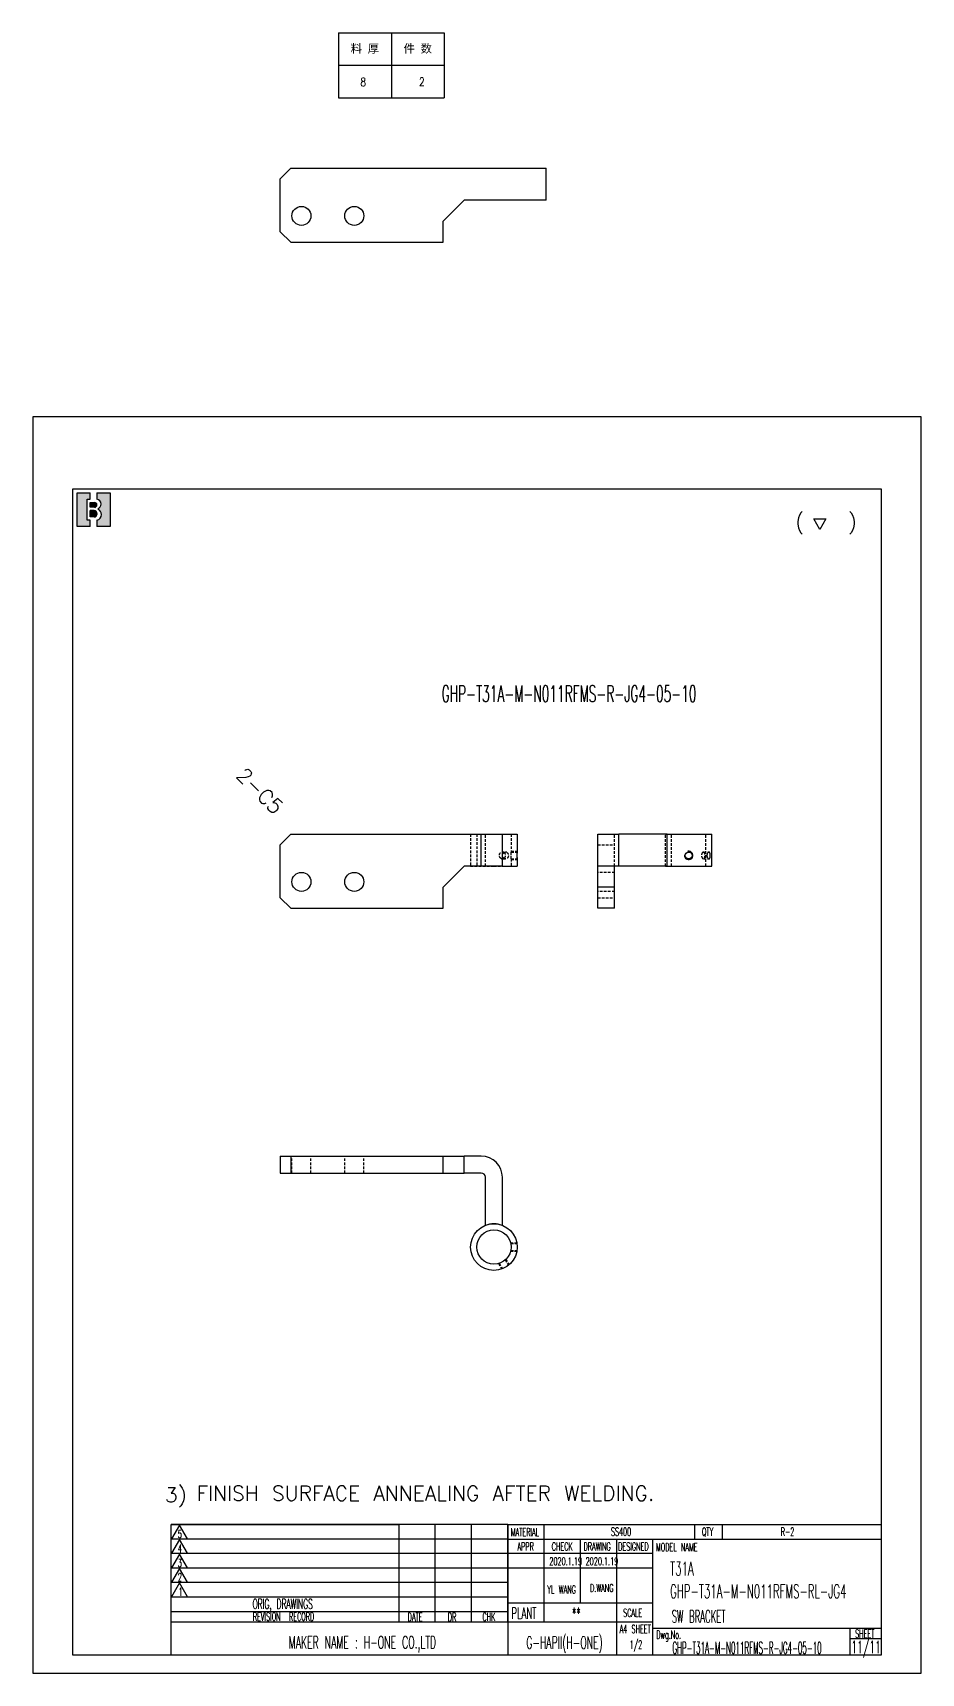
# Model space of a CAD drawing. Header units: inches. Extents: x 10910 to 12477, y 3606 to 4383.
# Drawn here: x 11430 to 11850, y 3606 to 4381 of the extents above; entities that cross this region are included whole.
import ezdxf
from ezdxf.enums import TextEntityAlignment as Align

# ---------------------------------------------------------------- set-up
doc = ezdxf.new("R2010")
doc.units = ezdxf.units.IN
doc.header["$MEASUREMENT"] = 0
doc.linetypes.add('HIDDEN-HOKUTO', pattern=[3.8, 2.5, -1.3])
doc.layers.add('AM_4', color=253, linetype='Continuous', lineweight=25)
for name, color, linetype in [('AM_HID', 1, 'HIDDEN-HOKUTO'), ('AM_VIS', 7, 'Continuous'), ('list', 3, 'Continuous'), ('title_frame', 7, 'Continuous'), ('word_dim', 253, 'Continuous')]:
    doc.layers.add(name, color=color, linetype=linetype)
doc.layers.get('word_dim').off()
doc.styles.add('DIM', font='romans.shx', dxfattribs={"width": 0.8, "bigfont": 'bigfont.shx'})
doc.styles.add('MX_NOTE_STANDARD', font='txt.shx', dxfattribs={"bigfont": 'bigfont.shx'})
doc.styles.get("Standard").update_dxf_attribs({"font": 'txt', "bigfont": 'gbcbig.shx'})

# ---------------------------------------------------------------- blocks, each defined once
blk = doc.blocks.new('B\\M+18B40\\M+196A7\\M+100CF\\M+100B0\\M+100B8')
blk.add_hatch(color=1).paths.add_polyline_path([(0.3999999986702711, 0.8149999997779807), (0.3999999986702711, 0.9999999997779806), (-1.3297288e-09, 0.9999999997779806), (-1.3297288e-09, -2.220193e-10), (0.3999999986702711, -2.220193e-10), (0.3999999986702711, 0.1849999997779807), (0.2999999986702711, 0.1849999997779807), (0.2999999986702711, 0.8149999997779807)])
h = blk.add_hatch(color=1)
edge = h.paths.add_edge_path()
edge.add_line((0.5999999986702714, 0.9999999997779806), (0.5999999986702718, 0.8142220507965398))
edge.add_arc((0.5849999986702712, 0.6699999997779816), 0.1449999999999991, -5.115907697472721e-13, 84.06222754839428, ccw=False)
edge.add_arc((0.5849999986702707, 0.6699999997779802), 0.1449999999999993, -69.82872865353448, 1.1368683772161603e-13, ccw=False)
edge.add_line((0.6349999986702715, 0.5338934238898192), (0.6349999986702711, 0.5120827805020305))
edge.add_arc((0.5699999986702688, 0.3549999997779789), 0.1700000000000021, 3.979039320256561e-13, 67.5204943905955, ccw=False)
edge.add_arc((0.5699999986702724, 0.3549999997779802), 0.1699999999999993, -79.83575137827683, 0, ccw=False)
edge.add_line((0.5999999986702714, 0.1876679944711657), (0.5999999986702714, -2.220192918400699e-10))
edge.add_line((0.5999999986702714, -2.220193e-10), (0.9999999986702712, -2.220193e-10))
edge.add_line((0.9999999986702712, -2.220193e-10), (0.9999999986702712, 0.9999999997779806))
edge.add_line((0.9999999986702712, 0.9999999997779806), (0.5999999986702714, 0.9999999997779806))
h = blk.add_hatch(color=1)
edge = h.paths.add_edge_path()
edge.add_arc((0.5299999986702706, 0.6449999997779808), 0.07, 359.9999999999989, 450)
edge.add_line((0.5299999986702706, 0.7149999997779806), (0.3999999986702711, 0.7149999997779806))
edge.add_line((0.3999999986702711, 0.7149999997779806), (0.3999999986702711, 0.5749999997779809))
edge.add_line((0.3999999986702711, 0.5749999997779809), (0.5299999986702701, 0.5749999997779809))
edge.add_arc((0.5299999986702701, 0.6449999997779808), 0.07, 270, 359.9999999999999)
h = blk.add_hatch(color=1)
edge = h.paths.add_edge_path()
edge.add_arc((0.5149999986702705, 0.3799999997779802), 0.095, 1.018e-13, 90)
edge.add_line((0.5149999986702705, 0.4749999997779804), (0.3999999986702711, 0.4749999997779808))
edge.add_line((0.3999999986702711, 0.4749999997779808), (0.3999999986702711, 0.2849999997779809))
edge.add_line((0.3999999986702711, 0.2849999997779809), (0.5149999986702718, 0.2849999997779809))
edge.add_arc((0.5149999986702718, 0.379999999777981), 0.095, 270, 360.0000000000003)
at = {"color": 1}
for p, q in [((-1.3297288e-09, -2.220193e-10), (-1.3297288e-09, 0.9999999997779806)), ((-1.3297288e-09, 0.9999999997779806), (0.3999999986702711, 0.9999999997779806)), ((0.3999999986702711, 0.8149999997779807), (0.3999999986702711, 0.9999999997779806)), ((0.5999999986702714, 0.9999999997779806), (0.5999999986702718, 0.8142220507965398)), ((0.5999999986702714, 0.9999999997779806), (0.9999999986702712, 0.9999999997779806)), ((0.9999999986702712, 0.9999999997779806), (0.9999999986702712, -2.220193e-10)), ((0.2999999986702711, 0.8149999997779807), (0.3999999986702711, 0.8149999997779807)), ((0.2999999986702711, 0.1849999997779807), (0.2999999986702711, 0.8149999997779807)), ((0.3999999986702711, 0.7149999997779806), (0.5299999986702706, 0.7149999997779806)), ((0.3999999986702711, 0.5749999997779809), (0.3999999986702711, 0.7149999997779806)), ((0.5299999986702701, 0.5749999997779809), (0.3999999986702711, 0.5749999997779809)), ((0.5699999986702711, 0.5249999997779802), (0.5699999986702716, 0.5249999997779807)), ((0.5999999986702705, 0.6449999997779794), (0.59999999867027, 0.6449999997779803)), ((0.6349999986702715, 0.5338934238898192), (0.6349999986702711, 0.5120827805020305)), ((0.7299999986702704, 0.6699999997779807), (0.7299999986702704, 0.6699999997779802)), ((0.3999999986702711, 0.1849999997779807), (0.2999999986702711, 0.1849999997779807)), ((0.5149999986702705, 0.4749999997779804), (0.3999999986702711, 0.4749999997779808)), ((0.3999999986702711, 0.2849999997779809), (0.3999999986702711, 0.4749999997779808)), ((0.5149999986702718, 0.2849999997779809), (0.3999999986702711, 0.2849999997779809)), ((0.3999999986702711, -2.220193e-10), (0.3999999986702711, 0.1849999997779807)), ((0.5999999986702714, 0.1876679944711657), (0.5999999986702714, -2.220193e-10)), ((0.6099999986702707, 0.3799999997779806), (0.609999998670272, 0.3799999997779815)), ((0.739999998670271, 0.3549999997779802), (0.739999998670271, 0.3549999997779802)), ((0.3999999986702711, -2.220193e-10), (-1.3297288e-09, -2.220193e-10)), ((0.9999999986702712, -2.220193e-10), (0.5999999986702714, -2.220193e-10))]:
    blk.add_line(p, q, dxfattribs=at)
for centre, radius, start, end in [((0.5299999986702706, 0.6449999997779808), 0.07, 359.9999999999989, 90), ((0.5299999986702701, 0.6449999997779808), 0.07, 270, 359.9999999999999), ((0.5849999986702712, 0.6699999997779816), 0.1449999999999991, 359.9999999999995, 84.06222754839432), ((0.5849999986702707, 0.6699999997779802), 0.1449999999999993, 290.1712713464655, 1.781e-13), ((0.5699999986702688, 0.3549999997779789), 0.1700000000000021, 4.58e-13, 67.52049439059552), ((0.5149999986702705, 0.3799999997779802), 0.095, 1.018e-13, 90), ((0.5149999986702718, 0.379999999777981), 0.095, 270, 2.799e-13), ((0.5699999986702724, 0.3549999997779802), 0.1699999999999993, 280.1642486217232, 0)]:
    blk.add_arc(centre, radius, start, end, dxfattribs=at)
blk.add_attdef('B機密ﾏｰｸ', (-0.0857467348302255, 1.074949466596297), '', height=0.2)
blk = doc.blocks.new('12')
at = {"layer": 'title_frame', "color": 3, "linetype": 'Continuous'}
blk.add_lwpolyline([(20.45953957290135, 3.029106033062448), (19.01453957290136, 5.531919449999464), (21.90453957290134, 5.531919449999464)], close=True, dxfattribs=at)
blk.add_text('(   )', height=3.5, dxfattribs=at).set_placement((14.64364134312495, 3.07716278909686))
blk = doc.blocks.new('*T894')
at = {"color": 0, "linetype": 'ByBlock', "lineweight": -2, "transparency": 16777216}
for p, q in [((0, 0), (127, 0)), ((0, 0), (0, -78)), ((63.5, 0), (63.5, -78)), ((127, 0), (127, -78)), ((0, -39), (127, -39)), ((0, -78), (127, -78))]:
    blk.add_line(p, q, dxfattribs=at)
at = {"color": 0, "transparency": 16777216, "char_height": 10, "width": 60.5, "attachment_point": 5}
for s, insert in [('{\\fSimSun|b0|i0|c134|p2;料 厚}', (31.75, -19.5)), ('{\\fSimSun|b0|i0|c134|p2;件 数}', (95.25, -19.5))]:
    blk.add_mtext(s, dxfattribs=dict(at, insert=insert))
blk = doc.blocks.new('拆图参数')
blk.add_blockref('*T894', (-63.5, 78))
at = {"style": 'DIM', "width": 0.8}
blk.add_attdef('6', text='', height=10, dxfattribs=at).set_placement((-37.13150068430696, 18.91196557178046), align=Align.MIDDLE_LEFT)
blk.add_attdef('1', text='', height=10, dxfattribs=at).set_placement((36.64564387762221, 19.27161208553298), align=Align.MIDDLE_CENTER)

msp = doc.modelspace()

# ---------------------------------------------------------------- linework, layer by layer
at = {"layer": 'AM_4', "ltscale": 0.375}
for p, q in [((11642.38618271806, 3987.13307293125), (11642.38618271806, 4002.13307293125)), ((11707.47188214542, 3987.13307293125), (11707.47188214542, 4002.13307293125))]:
    msp.add_line(p, q, dxfattribs=at)
at = {"layer": 'AM_4', "ltscale": 0.5}
msp.add_arc((11740.47193878604, 3992.13307293125), 2, 169.9999933467351, 100.0000141662456, dxfattribs=at)
at = {"layer": 'AM_HID', "ltscale": 0.5}
for p, q in [((11637.38618271806, 4002.13307293125), (11637.38618271806, 3987.13307293125)), ((11640.28618271807, 4002.13307293125), (11640.28618271807, 3987.13307293125)), ((11642.38618271806, 3987.13307293125), (11642.38618271806, 4002.13307293125)), ((11644.38618271806, 3987.13307293125), (11644.38618271806, 4002.13307293125)), ((11656.48618271806, 4002.13307293125), (11656.48618236086, 3993.754072930463)), ((11705.47188214542, 3987.13307293125), (11705.47188214542, 4002.13307293125)), ((11707.47188214542, 3987.13307293125), (11707.47188214542, 4002.13307293125)), ((11729.47193878604, 3987.13307293125), (11729.47193878604, 4002.13307293125)), ((11729.47193878604, 4002.13307293125), (11730.22517503138, 4002.13307293125)), ((11729.47193878604, 3987.13307293125), (11729.47193878604, 4002.13307293125)), ((11730.22498802009, 3987.13307293125), (11730.22498802009, 4002.13307293125)), ((11732.37193878604, 3987.13307293125), (11732.37193878604, 4002.13307293125)), ((11748.57193878605, 3987.13307293125), (11748.57193878605, 4002.13307293125)), ((11656.48618088426, 3994.133072930057), (11659.38617703553, 3994.133072930595)), ((11697.47188214542, 3997.13307293125), (11705.47188214542, 3997.13307293125)), ((11637.38618271806, 3987.13307293125), (11648.38618271806, 3987.13307293125)), ((11648.38618271806, 3987.13307293125), (11652.38618254045, 3987.13307293125)), ((11652.43613885815, 3990.512072932037), (11653.88614052616, 3990.512072931978)), ((11652.43622622078, 3993.754072930463), (11653.88622462498, 3993.754072930521)), ((11656.48618088426, 3990.133072932443), (11659.38617703553, 3990.13307293189)), ((11656.48618236086, 3993.754072930463), (11659.38618243307, 3993.754072930521)), ((11656.48618236086, 3990.512072932037), (11659.38618243307, 3990.512072931978)), ((11656.48618236086, 3990.512072932037), (11656.48618271806, 3987.13307293125)), ((11659.38618243307, 3990.512072931978), (11659.37636630603, 3990.58006847394)), ((11747.48671902794, 3993.754072930463), (11749.99819370363, 3993.754072930521)), ((11747.48676946677, 3990.512072932037), (11749.9982422581, 3990.512072931978)), ((11705.47188214542, 3984.133073199951), (11697.47188214542, 3984.133073199951)), ((11705.47188214542, 3984.133073199951), (11697.47188214542, 3984.133073199951)), ((11705.47188214542, 3975.133073203764), (11697.47188214542, 3975.133073203764)), ((11705.47188214542, 3975.133073203764), (11697.47188214542, 3975.133073203764)), ((11697.47188214542, 3972.13307293125), (11705.47188214542, 3972.13307293125)), ((11552.38618271806, 3849.967933397278), (11552.38618271806, 3841.967933397278)), ((11552.88618274908, 3841.967933397278), (11552.88618274908, 3849.967933397278)), ((11561.88618274527, 3841.967933397278), (11561.88618274527, 3849.967933397278)), ((11577.88618274908, 3841.967933397278), (11577.88618274908, 3849.967933397278)), ((11586.88618274527, 3841.967933397278), (11586.88618274527, 3849.967933397278)), ((11656.23538719661, 3808.967876755505), (11659.20283704147, 3808.967876755665)), ((11656.32233168682, 3808.588876756202), (11659.26609326751, 3808.588876756071)), ((11653.75808438159, 3800.905470141257), (11655.22996517183, 3798.356097829633)), ((11654.04283576392, 3801.170266278149), (11655.52656068649, 3798.60037932813)), ((11656.23538719661, 3804.967876757789), (11659.20283704147, 3804.967876757629)), ((11656.32233168682, 3805.346876757092), (11659.26609326751, 3805.346876757223)), ((11650.57873415076, 3799.170266279285), (11652.06245907305, 3796.600379329105)), ((11650.95043002329, 3799.284470141708), (11652.42231081374, 3796.735097830202))]:
    msp.add_line(p, q, dxfattribs=at)
for centre, radius, start, end in [((11652.45191172294, 3991.864674863787), 1.353204458895164, 238.4938184245821, 269.3318968405624), ((11652.43901433354, 3992.585305259086), 1.16872248481695, 56.12111331689167, 90.13667967960792), ((11653.89935685843, 3991.839269466396), 1.327704478039783, 238.196745987761, 269.429462772982), ((11653.88664567211, 3992.56204773502), 1.192057171037477, 56.45256804073836, 90.02023801351542), ((11664.4119071464, 3992.134124090316), 8.089207181320761, 168.4499171307254, 190.1360491939381), ((11664.41190714638, 3992.132021772169), 8.089207181303262, 169.8639508060619, 191.5500828692746), ((11670.24349174234, 3992.133458568572), 10.97729206922086, 171.7810606598918, 187.1618825976722)]:
    msp.add_arc(centre, radius, start, end, dxfattribs=at)
for points, knots in [([(11651.74446827076, 3990.710511598419), (11651.53524146065, 3990.835537458075), (11651.34709458807, 3991.005276145853), (11651.19118521213, 3991.211761608155), (11650.96179263076, 3991.680161022221), (11650.92103449518, 3992.204254839747), (11650.95323806335, 3992.468701618465), (11651.11669948916, 3992.967094068841), (11651.44604824983, 3993.364335012989), (11651.64361960778, 3993.526285824995), (11651.92878048581, 3993.676469231217), (11652.2289912569, 3993.739486151873), (11652.29836543763, 3993.74921771925), (11652.36747368437, 3993.754075400724), (11652.43622622078, 3993.754072930463)], [0, 0, 0, 0, 0, 0, 2.215827916869553, 2.215827916869553, 2.215827916869553, 4.46642413116357, 4.46642413116357, 4.46642413116357, 6.686897444724168, 6.686897444724168, 6.686897444724168, 7.345169402289754, 7.345169402289754, 7.345169402289754, 7.345169402289754, 7.345169402289754, 7.345169402289754]), ([(11653.19940857564, 3990.710511598419), (11652.99289764821, 3990.835664219634), (11652.80803988576, 3991.005752803921), (11652.65599935539, 3991.212650271994), (11652.43314881957, 3991.681047361056), (11652.39393445389, 3992.203637597052), (11652.42486380008, 3992.467611282558), (11652.58289225365, 3992.965622051768), (11652.90502555689, 3993.363939601596), (11653.09918304912, 3993.526250282102), (11653.38107495683, 3993.676533605121), (11653.67939263945, 3993.739494034631), (11653.74854388775, 3993.749223587499), (11653.81751480386, 3993.754075307009), (11653.88622462498, 3993.754072930521)], [0, 0, 0, 0, 0, 0, 2.208662567927778, 2.208662567927778, 2.208662567927778, 4.454323504527382, 4.454323504527382, 4.454323504527382, 6.667938820481913, 6.667938820481913, 6.667938820481913, 7.32579372133338, 7.32579372133338, 7.32579372133338, 7.32579372133338, 7.32579372133338, 7.32579372133338]), ([(11653.09052947409, 3993.555634264066), (11653.27832933883, 3993.430185921202), (11653.43990282649, 3993.259338374296), (11653.56668973627, 3993.051781119214), (11653.74956089487, 3992.584736011445), (11653.78072318079, 3992.068138789927), (11653.75707773344, 3991.805002579119), (11653.632112774, 3991.308900916006), (11653.35872117502, 3990.906607587403), (11653.18899815377, 3990.742365047834), (11652.92949311331, 3990.590426037644), (11652.64237019625, 3990.526899242646), (11652.57403219153, 3990.516980714168), (11652.50526347731, 3990.512070448432), (11652.43613885815, 3990.512072932037)], [0, 0, 0, 0, 0, 0, 2.173257141501167, 2.173257141501167, 2.173257141501167, 4.409083835093687, 4.409083835093687, 4.409083835093687, 6.589131315417778, 6.589131315417778, 6.589131315417778, 7.250958333372093, 7.250958333372093, 7.250958333372093, 7.250958333372093, 7.250958333372093, 7.250958333372093]), ([(11654.54546977894, 3993.555634264066), (11654.73622973427, 3993.430169374612), (11654.90156591141, 3993.259261819945), (11655.03226665118, 3993.051571221793), (11655.2211567614, 3992.584189182718), (11655.25343434087, 3992.067094564034), (11655.22872987809, 3991.804108877087), (11655.09880084459, 3991.307791187824), (11654.81767493027, 3990.905749266257), (11654.64398689905, 3990.741745016628), (11654.38094292739, 3990.590164153738), (11654.0922383458, 3990.526827866884), (11654.02384714115, 3990.516960971643), (11653.95512460526, 3990.512070546017), (11653.88614052616, 3990.512072931978)], [0, 0, 0, 0, 0, 0, 2.177338226168712, 2.177338226168712, 2.177338226168712, 4.412298295063527, 4.412298295063527, 4.412298295063527, 6.596229079977896, 6.596229079977896, 6.596229079977896, 7.256704236265635, 7.256704236265635, 7.256704236265635, 7.256704236265635, 7.256704236265635, 7.256704236265635]), ([(11747.06580878773, 3993.555634264066), (11746.92928759619, 3993.427810742436), (11746.80477462551, 3993.255714115835), (11746.70144355888, 3993.051374963066), (11746.51886625578, 3992.51278207466), (11746.50665947142, 3991.910197536843), (11746.56470599936, 3991.564236429203), (11746.75405428568, 3991.052062037069), (11747.05044651454, 3990.700057341342), (11747.17594517285, 3990.595434817678), (11747.31707357121, 3990.527240791085), (11747.45251795558, 3990.513263611403), (11747.46399569474, 3990.512469324286), (11747.47541329345, 3990.512072225308), (11747.48676946677, 3990.512072932037)], [0, 0, 0, 0, 0, 0, 2.110477311144123, 2.110477311144123, 2.110477311144123, 5.071751936354888, 5.071751936354888, 5.071751936354888, 6.904176306157773, 6.904176306157773, 6.904176306157773, 7.074526480023504, 7.074526480023504, 7.074526480023504, 7.074526480023504, 7.074526480023504, 7.074526480023504]), ([(11747.84295758581, 3990.710511598419), (11747.94075020336, 3990.83877373912), (11748.01736280264, 3991.01194466175), (11748.07255921963, 3991.217850532269), (11748.16436065636, 3991.753497957925), (11748.16732011173, 3992.344629642018), (11748.14373098899, 3992.690967012637), (11748.0588972311, 3993.181515042615), (11747.87879658849, 3993.530167791384), (11747.80305542856, 3993.62912222365), (11747.69164030496, 3993.71451642318), (11747.56633983664, 3993.747358514421), (11747.54015513106, 3993.751846110786), (11747.51360867687, 3993.754074603817), (11747.48671902794, 3993.754072930463)], [0, 0, 0, 0, 0, 0, 2.062684114374188, 2.062684114374188, 2.062684114374188, 4.991990290716638, 4.991990290716638, 4.991990290716638, 6.562671335085073, 6.562671335085073, 6.562671335085073, 6.966017354919738, 6.966017354919738, 6.966017354919738, 6.966017354919738, 6.966017354919738, 6.966017354919738])]:
    msp.add_open_spline(points, degree=5, knots=knots, dxfattribs=at)
for points in [[(11747.48671902794, 3993.754072930463), (11747.40382332869, 3993.754067771838), (11747.31766661577, 3993.73286780011), (11747.23084611346, 3993.690886088024), (11747.14624359494, 3993.630944625812), (11747.06580878773, 3993.555634264066)], [(11747.48676946677, 3990.512072932037), (11747.56836833273, 3990.512078010189), (11747.64679519724, 3990.532621960392), (11747.71943489068, 3990.574100160494), (11747.78492551891, 3990.634398315876), (11747.84295758581, 3990.710511598419)]]:
    msp.add_open_spline(points, degree=5, dxfattribs=at)
at = {"layer": 'AM_VIS', "ltscale": 0.1767766952966369}
for p, q in [((11547.38618271806, 4312.001319535168), (11552.38618271806, 4317.001319535168)), ((11547.38618271806, 4287.001319535168), (11552.38618271806, 4282.001319535168)), ((11547.38618271806, 3997.13307293125), (11552.38618271806, 4002.13307293125)), ((11547.38618271806, 3972.13307293125), (11552.38618271806, 3967.13307293125))]:
    msp.add_line(p, q, dxfattribs=at)
at = {"layer": 'AM_VIS'}
for p, q in [((11552.38618271806, 4317.001319535168), (11673.13618271806, 4317.001319535168)), ((11673.13618271806, 4302.001319535168), (11673.13618271806, 4317.001319535168)), ((11547.38618271806, 4287.001319535168), (11547.38618271806, 4312.001319535168)), ((11552.38618271806, 4282.001319535168), (11624.38618271806, 4282.001319535168)), ((11552.38618271806, 4002.13307293125), (11642.38618271806, 4002.13307293125)), ((11730.22498802009, 4002.13307293125), (11707.47188214542, 4002.13307293125)), ((11730.22517503138, 4002.13307293125), (11751.47193878604, 4002.13307293125)), ((11547.38618271806, 3972.13307293125), (11547.38618271806, 3997.13307293125)), ((11730.22498802009, 3987.13307293125), (11707.47188214542, 3987.13307293125)), ((11729.47193878604, 3987.13307293125), (11751.47193878604, 3987.13307293125)), ((11552.38618271806, 3967.13307293125), (11624.38618271806, 3967.13307293125)), ((11552.38618271806, 3849.967933397278), (11624.38618271806, 3849.967933397278)), ((11552.38618271806, 3841.967933397278), (11624.38618271806, 3841.967933397278)), ((11644.38618271806, 3817.21482752261), (11644.38618271806, 3839.967933397278)), ((11652.38618271806, 3817.21482752261), (11652.38618271806, 3839.967933397278))]:
    msp.add_line(p, q, dxfattribs=at)
at = {"layer": 'AM_VIS', "ltscale": 0.3535533905932738}
for p, q in [((11624.38618271806, 4292.001319535168), (11634.38618271806, 4302.001319535168)), ((11624.38618271806, 3977.13307293125), (11634.38618271806, 3987.13307293125))]:
    msp.add_line(p, q, dxfattribs=at)
at = {"layer": 'AM_VIS', "ltscale": 0.1999999999998636}
for p, q in [((11673.13618271806, 4302.001319535168), (11634.38618271806, 4302.001319535168)), ((11642.38618271806, 3987.13307293125), (11634.38618271806, 3987.13307293125)), ((11642.38618271806, 3849.967933397278), (11634.38618271806, 3849.967933397278)), ((11642.38618271806, 3841.967933397278), (11634.38618271806, 3841.967933397278))]:
    msp.add_line(p, q, dxfattribs=at)
at = {"layer": 'AM_VIS', "ltscale": 0.25}
for p, q in [((11624.38618271806, 4282.001319535168), (11624.38618271806, 4292.001319535168)), ((11642.38618271806, 4002.13307293125), (11652.38618271806, 4002.13307293125)), ((11697.47188214542, 4002.13307293125), (11707.47188214542, 4002.13307293125)), ((11652.38618271806, 3987.13307293125), (11642.38618271806, 3987.13307293125)), ((11697.47188214542, 3977.13307293125), (11697.47188214542, 3987.13307293125)), ((11707.47188214542, 3987.13307293125), (11697.47188214542, 3987.13307293125)), ((11705.47188214542, 3977.13307293125), (11705.47188214542, 3987.13307293125)), ((11624.38618271806, 3967.13307293125), (11624.38618271806, 3977.13307293125)), ((11697.47188214542, 3967.13307293125), (11697.47188214542, 3977.13307293125)), ((11705.47188214542, 3967.13307293125), (11705.47188214542, 3977.13307293125)), ((11624.38618271806, 3849.967933397278), (11634.38618271806, 3849.967933397278)), ((11624.38618271806, 3841.967933397278), (11634.38618271806, 3841.967933397278))]:
    msp.add_line(p, q, dxfattribs=at)
at = {"layer": 'AM_VIS', "ltscale": 0.275}
for p, q in [((11637.38618271806, 4002.13307293125), (11648.38618271806, 4002.13307293125)), ((11648.38618271806, 4002.13307293125), (11659.38618271806, 4002.13307293125))]:
    msp.add_line(p, q, dxfattribs=at)
at = {"layer": 'AM_VIS', "ltscale": 0.375}
for p, q in [((11652.38618271806, 3987.13307293125), (11652.38618271806, 4002.13307293125)), ((11697.47188214542, 3987.13307293125), (11697.47188214542, 4002.13307293125)), ((11730.22498802009, 3987.13307293125), (11730.22498802009, 4002.13307293125)), ((11751.47193878604, 3987.13307293125), (11751.47193878604, 4002.13307293125))]:
    msp.add_line(p, q, dxfattribs=at)
at = {"layer": 'AM_VIS', "ltscale": 0.2094750000181791}
msp.add_line((11659.38618271806, 4002.13307293125), (11659.38618243307, 3993.754072930521), dxfattribs=at)
at = {"layer": 'AM_VIS', "ltscale": 0.1750000044401304}
msp.add_line((11652.38618254045, 3987.13307293125), (11659.38618271806, 3987.13307293125), dxfattribs=at)
at = {"layer": 'AM_VIS', "ltscale": 0.001370072226951132}
msp.add_line((11659.35869563652, 3990.710511598419), (11659.35177984562, 3990.764876370918), dxfattribs=at)
at = {"layer": 'AM_VIS', "ltscale": 0.005008290482962826}
msp.add_line((11659.38618220206, 3993.754071272753), (11659.35869563652, 3993.555634264066), dxfattribs=at)
at = {"layer": 'AM_VIS', "ltscale": 0.003290864370339841}
msp.add_line((11659.37636630603, 3990.58006847394), (11659.35869563652, 3990.710511598419), dxfattribs=at)
at = {"layer": 'AM_VIS', "ltscale": 0.0844750000181793}
msp.add_line((11659.38618243307, 3990.512072931978), (11659.38618271806, 3987.13307293125), dxfattribs=at)
at = {"layer": 'AM_VIS', "ltscale": 0.2}
for p, q in [((11705.47188214542, 3977.13307293125), (11697.47188214542, 3977.13307293125)), ((11705.47188214542, 3967.13307293125), (11697.47188214542, 3967.13307293125)), ((11547.38618271806, 3849.967933397278), (11547.38618271806, 3841.967933397278)), ((11552.38618271806, 3849.967933397278), (11552.38618271806, 3841.967933397278)), ((11634.38618271806, 3841.967933397278), (11634.38618271806, 3849.967933397278))]:
    msp.add_line(p, q, dxfattribs=at)
at = {"layer": 'AM_VIS', "ltscale": 0.125}
for p, q in [((11547.38618271806, 3849.967933397278), (11552.38618271806, 3849.967933397278)), ((11547.38618271806, 3841.967933397278), (11552.38618271806, 3841.967933397278))]:
    msp.add_line(p, q, dxfattribs=at)
at = {"layer": 'AM_VIS', "ltscale": 0.2000000000000028}
msp.add_line((11624.38618271806, 3841.967933397278), (11624.38618271806, 3849.967933397278), dxfattribs=at)
at = {"layer": 'AM_VIS'}
for centre, radius in [((11557.38618274718, 4294.501319805775), 4.500000000000004), ((11582.38618274718, 4294.501319805775), 4.500000000000004), ((11740.47193878604, 3992.13307293125), 1.621), ((11557.38618274718, 3979.633073201857), 4.500000000000004), ((11582.38618274718, 3979.633073201857), 4.500000000000004), ((11648.38618271806, 3806.96787675664), 11), ((11648.38618271806, 3806.96787675664), 8.1)]:
    msp.add_circle(centre, radius, dxfattribs=at)
for centre, radius, start, end in [((11670.25499708772, 3992.132568543431), 10.98876919571306, 172.559239079969, 188.4800971947803), ((11642.38618271806, 3839.967933397278), 9.999999999999993, 0, 90), ((11642.38618271806, 3839.967933397278), 2, 0, 90), ((11648.38618271806, 3806.96787675664), 10.99999999999998, 68.67631373670461, 111.3236862632954)]:
    msp.add_arc(centre, radius, start, end, dxfattribs=at)
for points, knots in [([(11749.58583931774, 3993.555634264066), (11749.45435610539, 3993.42767281739), (11749.33600299774, 3993.255186843238), (11749.23912793061, 3993.050377928451), (11749.06909888163, 3992.512057437579), (11749.05830477011, 3991.912005251466), (11749.11118114461, 3991.566146973131), (11749.28703592753, 3991.053141180153), (11749.57031996751, 3990.69996885586), (11749.69129070198, 3990.595406826167), (11749.82927723886, 3990.527339921525), (11749.96376518655, 3990.513283056327), (11749.97530267494, 3990.512475738174), (11749.98679542999, 3990.512072246219), (11749.9982422581, 3990.512072931978)], [0, 0, 0, 0, 0, 0, 2.101724331134354, 2.101724331134354, 2.101724331134354, 5.053896583446795, 5.053896583446795, 5.053896583446795, 6.878982811490578, 6.878982811490578, 6.878982811490578, 7.050689707043042, 7.050689707043042, 7.050689707043042, 7.050689707043042, 7.050689707043042, 7.050689707043042]), ([(11750.36298811582, 3990.710511598419), (11750.46599492473, 3990.838794558574), (11750.54914683944, 3991.012070884276), (11750.61077584692, 3991.218054939952), (11750.71454042418, 3991.754086443837), (11750.71874145255, 3992.345625750549), (11750.69078582585, 3992.692099321011), (11750.59315694561, 3993.182623239616), (11750.39973097302, 3993.530737603639), (11750.31972150102, 3993.629501528954), (11750.20463631515, 3993.71467679361), (11750.0778645407, 3993.747400288823), (11750.05157016522, 3993.751858487336), (11750.02500767232, 3993.754074536835), (11749.99819370363, 3993.754072930521)], [0, 0, 0, 0, 0, 0, 2.066484944781849, 2.066484944781849, 2.066484944781849, 4.994479357562962, 4.994479357562962, 4.994479357562962, 6.567802968865779, 6.567802968865779, 6.567802968865779, 6.970010478018241, 6.970010478018241, 6.970010478018241, 6.970010478018241, 6.970010478018241, 6.970010478018241])]:
    msp.add_open_spline(points, degree=5, knots=knots, dxfattribs=at)
for points in [[(11749.99819370363, 3993.754072930521), (11749.91552835845, 3993.754067978388), (11749.83047348178, 3993.732985585116), (11749.74555376433, 3993.691125040833), (11749.66341169738, 3993.631128874698), (11749.58583931774, 3993.555634264066)], [(11749.9982422581, 3990.512072931978), (11750.07995173576, 3990.51207782701), (11750.1593204911, 3990.532677063547), (11750.2338125084, 3990.574166065041), (11750.30189268991, 3990.634424374966), (11750.36298811582, 3990.710511598419)]]:
    msp.add_open_spline(points, degree=5, dxfattribs=at)
at = {"layer": 'title_frame'}
for p, q in [((11449.39467224473, 3614.008010341644), (11449.39467224473, 4165.508010341644)), ((11449.39467224473, 4165.508010341644), (11831.39467224473, 4165.508010341644)), ((11459.39467224473, 4165.508010341644), (11831.39467224473, 4165.508010341644)), ((11831.39467224473, 4165.508010341644), (11831.39467224473, 3614.008010341644)), ((11495.74467224474, 3614.008010341644), (11495.74467224474, 3675.748010341634)), ((11495.74467224474, 3675.748010341634), (11603.54467224473, 3675.748010341634)), ((11654.99467224474, 3675.748010341634), (11495.74467224474, 3675.748010341634)), ((11603.54467224473, 3668.888010341619), (11495.74467224474, 3668.888010341619)), ((11654.99467224474, 3668.888010341619), (11495.74467224474, 3668.888010341619)), ((11499.70477745124, 3675.506049051127), (11495.94549745124, 3668.994785091261)), ((11495.94549745124, 3668.994785091261), (11503.46405745124, 3668.994785091261)), ((11499.70477745124, 3668.690556952064), (11495.94549745124, 3662.179292992197)), ((11503.46405745124, 3668.994785091261), (11499.70477745124, 3675.506049051127)), ((11503.46405745124, 3662.179292992197), (11499.70477745124, 3668.690556952064)), ((11603.54467224473, 3629.688010341637), (11603.54467224473, 3675.748010341634)), ((11620.69467224472, 3629.688010341637), (11620.69467224472, 3675.748010341634)), ((11620.69467224472, 3629.688010341637), (11620.69467224472, 3675.748010341634)), ((11637.84467224475, 3629.688010341637), (11637.84467224475, 3675.748010341634)), ((11637.84467224475, 3629.688010341637), (11637.84467224475, 3675.748010341634)), ((11654.99467224474, 3675.748010341634), (11654.99467224474, 3668.888010341619)), ((11654.99467224474, 3675.748010341634), (11654.99467224474, 3614.008010341644)), ((11654.99467224474, 3675.748010341634), (11654.99467224474, 3614.008010341644)), ((11654.99467224474, 3629.688010341637), (11654.99467224474, 3675.748010341634)), ((11654.99467224474, 3675.748010341634), (11831.39467224473, 3675.748010341634)), ((11654.99467224474, 3668.888010341619), (11831.39467224473, 3668.888010341619)), ((11672.14467224473, 3629.688010341637), (11672.14467224473, 3675.748010341634)), ((11689.29467224473, 3638.697302411023), (11689.29467224473, 3668.888010341619)), ((11706.44467224472, 3614.008010341644), (11706.44467224472, 3668.888010341619)), ((11723.59467224475, 3614.008010341644), (11723.59467224475, 3668.888010341619)), ((11743.19467224472, 3675.748010341634), (11743.19467224472, 3668.888010341619)), ((11756.3398867487, 3675.748010341634), (11756.3398867487, 3668.888010341619)), ((11603.54467224473, 3662.028010341633), (11495.74467224474, 3662.028010341633)), ((11654.99467224474, 3662.028010341633), (11495.74467224474, 3662.028010341633)), ((11495.94549745124, 3662.179292992197), (11503.46405745124, 3662.179292992197)), ((11499.70477745124, 3661.772663752755), (11495.94549745124, 3655.261399792889)), ((11503.46405745124, 3655.261399792889), (11499.70477745124, 3661.772663752755)), ((11723.59467224475, 3662.028010341633), (11654.99467224474, 3662.028010341633)), ((11603.54467224473, 3655.168010341618), (11495.74467224474, 3655.168010341618)), ((11654.99467224474, 3655.168010341618), (11495.74467224474, 3655.168010341618)), ((11495.94549745124, 3655.261399792889), (11503.46405745124, 3655.261399792889)), ((11499.70477745124, 3655.082893260612), (11495.94549745124, 3648.571629300746)), ((11503.46405745124, 3648.571629300746), (11499.70477745124, 3655.082893260612)), ((11723.59467224475, 3655.168010341618), (11654.99467224474, 3655.168010341618)), ((11603.54467224473, 3648.308010341632), (11495.74467224474, 3648.308010341632)), ((11654.99467224474, 3648.308010341632), (11495.74467224474, 3648.308010341632)), ((11495.94549745124, 3648.571629300746), (11503.46405745124, 3648.571629300746)), ((11499.70477745124, 3648.165000061304), (11495.94549745124, 3641.653736101438)), ((11503.46405745124, 3641.653736101438), (11499.70477745124, 3648.165000061304)), ((11603.54467224473, 3641.448010341617), (11495.74467224474, 3641.448010341617)), ((11654.99467224474, 3641.448010341617), (11495.74467224474, 3641.448010341617)), ((11495.94549745124, 3641.653736101438), (11503.46405745124, 3641.653736101438)), ((11654.99467224474, 3638.697302411023), (11723.59467224475, 3638.697302411023)), ((11603.54467224473, 3634.588010341631), (11495.74467224474, 3634.588010341631)), ((11654.99467224474, 3634.588010341631), (11495.74467224474, 3634.588010341631)), ((11654.99467224474, 3629.688010341637), (11495.74467224474, 3629.688010341637)), ((11723.59467224475, 3629.688010341637), (11654.99467224474, 3629.688010341637)), ((11723.59467224475, 3626.748010341634), (11831.39467224473, 3626.748010341634)), ((11816.69467224472, 3626.748010341634), (11816.69467224472, 3614.008010341644)), ((11816.69467224472, 3621.84801034164), (11831.39467224473, 3621.84801034164)), ((11831.39467224473, 3614.008010341644), (11449.39467224473, 3614.008010341644)), ((11831.39467224473, 3614.008010341644), (11723.59467224475, 3614.008010341644))]:
    msp.add_line(p, q, dxfattribs=at)
at = {"layer": 'title_frame', "color": 4}
msp.add_lwpolyline([(11430.39467224473, 3605.508010341644), (11850.39467224473, 3605.508010341644), (11850.39467224473, 4199.508010341644), (11430.39467224473, 4199.508010341644)], close=True, dxfattribs=at)

# ---------------------------------------------------------------- block references
at = {"xscale": 0.3937007874015748, "yscale": 0.3937007874015748, "zscale": 0.3937007874015748}
msp.add_blockref('拆图参数', (11599.89739791321, 4350.353138049247), dxfattribs=at).add_auto_attribs({'1': '2', '6': '8'})
at = {"layer": 'AM_VIS', "xscale": 15.55749999999534, "yscale": 15.875, "zscale": 15.875}
msp.add_blockref('B\\M+18B40\\M+196A7\\M+100CF\\M+100B0\\M+100B8', (11451.35468683323, 4147.633010345166), dxfattribs=at)
at = {"layer": 'word_dim', "ltscale": 2, "xscale": 2, "yscale": 2, "zscale": 2}
msp.add_blockref('12', (11761.54474006946, 4140.246335856169), dxfattribs=at)

# ---------------------------------------------------------------- texts
at = {"layer": 'list', "ltscale": 2}
msp.add_text('2-C5', height=7, rotation=315, dxfattribs=at).set_placement((11543.00326548184, 4009.462897462715), align=Align.BOTTOM_RIGHT)
at = {"layer": 'list', "linetype": 'Continuous', "ltscale": 2}
for s, p in [('3) ', (11492.88131153684, 3686.31534386524)), ('FINISH SURFACE ANNEALING AFTER WELDING.', (11507.81343887307, 3687.063621687371))]:
    msp.add_text(s, height=7, dxfattribs=at).set_placement(p)
at = {"layer": 'title_frame', "color": 3, "style": 'MX_NOTE_STANDARD'}
for s, height, width, p in [('GHP-T31A-M-N011RFMS-R-JG4-05-10', 7.733376000000001, 0.5450000000000002, (11623.66846098628, 4064.754490718816)), ('5', 3.75928, 0.5450000000000002, (11498.91524054797, 3669.436805962239)), ('MATERIAL', 3.866688, 0.5450000000000002, (11656.33893617563, 3670.284726854941)), ('SS400', 3.866688, 0.5450000000000002, (11703.74141629018, 3670.452578893138)), ('QTY', 3.866688, 0.5450000000000002, (11746.74093777506, 3670.452578893138)), ('R-2', 3.866688, 0.5450000000000002, (11783.99657605024, 3670.452578893138)), ('4', 3.75928, 0.5450000000000002, (11498.91524054797, 3662.621313863175)), ('APPR', 3.866688, 0.5450000000000002, (11659.53029499713, 3663.481210237168)), ('CHECK', 3.866688, 0.5450000000000002, (11675.72201454768, 3663.481210237168)), ('DRAWING', 3.866688, 0.5450000000000002, (11690.76101573575, 3663.481210237168)), ('DESIGNED', 3.866688, 0.5450000000000002, (11707.14397518483, 3663.481210237168)), ('MODEL NAME', 3.866688, 0.5450000000000002, (11725.00085459865, 3663.186506345406)), ('3', 3.75928, 0.5450000000000002, (11498.91524054797, 3655.703420663867)), ('2020.1.19', 3.724, 0.5450000000000002, (11674.5939460866, 3656.548520393324)), ('2020.1.19', 3.724, 0.5450000000000002, (11691.74394608656, 3656.548520393324)), ('T31A', 6.468, 0.5450000000000002, (11731.67713901279, 3651.741625054946)), ('2', 3.75928, 0.5450000000000002, (11498.91524054797, 3649.013650171724)), ('1', 3.75928, 0.5450000000000002, (11499.30772470625, 3642.095756972416)), ('YL WANG', 3.724, 0.6, (11673.6807108018, 3643.189922792433)), ('D.WANG', 3.724, 0.6, (11693.8325965255, 3643.94881328216)), ('GHP-T31A-M-N011RFMS-RL-JG4', 6.468, 0.5450000000000002, (11731.67713901279, 3641.0089042988)), ('ORIG, DRAWINGS', 4.725952102432252, 0.5450000000000002, (11534.29232458084, 3635.885179783425)), ('REVISION  RECORD', 3.866688, 0.5450000000000002, (11534.39238315498, 3630.322334107044)), ('DATE', 3.866688, 0.5450000000000002, (11607.61928038061, 3630.162624670545)), ('DR', 3.866688, 0.5450000000000002, (11626.60725630436, 3630.142188356087)), ('CHK', 3.866688, 0.5450000000000002, (11642.96053182617, 3630.207715990258)), ('PLANT', 5.3704, 0.5450000000000002, (11656.666805925, 3631.19566924847)), ('**', 5.3704, 0.5450000000000002, (11685.38060723775, 3631.19566924847)), ('SCALE', 3.866688, 0.5450000000000002, (11709.49592520745, 3632.076905217025)), ('SW BRACKET', 5.88, 0.5, (11732.46573597912, 3629.425721541894)), ('MAKER NAME : H-ONE CO.,LTD ', 5.88, 0.5450000000000002, (11551.40364242002, 3617.141155000372)), ('G-HAPII(H-ONE)', 5.88, 0.5450000000000002, (11663.70645251845, 3617.04463384912)), ('A4 SHEET', 3.866688, 0.5450000000000002, (11707.8539107921, 3624.441817115297)), ('Dwg.No.', 3.866688, 0.5450000000000002, (11725.17256478302, 3621.804020406303)), ('11/11', 5.88, 0.5450000000000002, (11817.35284938998, 3614.940391037878)), ('SHEET', 3.866688, 0.5450000000000002, (11819.17451558589, 3622.26279616851)), ('1/2', 3.866688, 0.5450000000000002, (11712.55739689817, 3617.083208656407)), ('GHP-T31A-M-N011RFMS-R-JG4-05-10', 5.600000000000001, 0.4409999999999739, (11732.74630075644, 3614.690659040734))]:
    msp.add_text(s, height=height, dxfattribs=dict(at, width=width)).set_placement(p)

doc.saveas('drawing.dxf')
